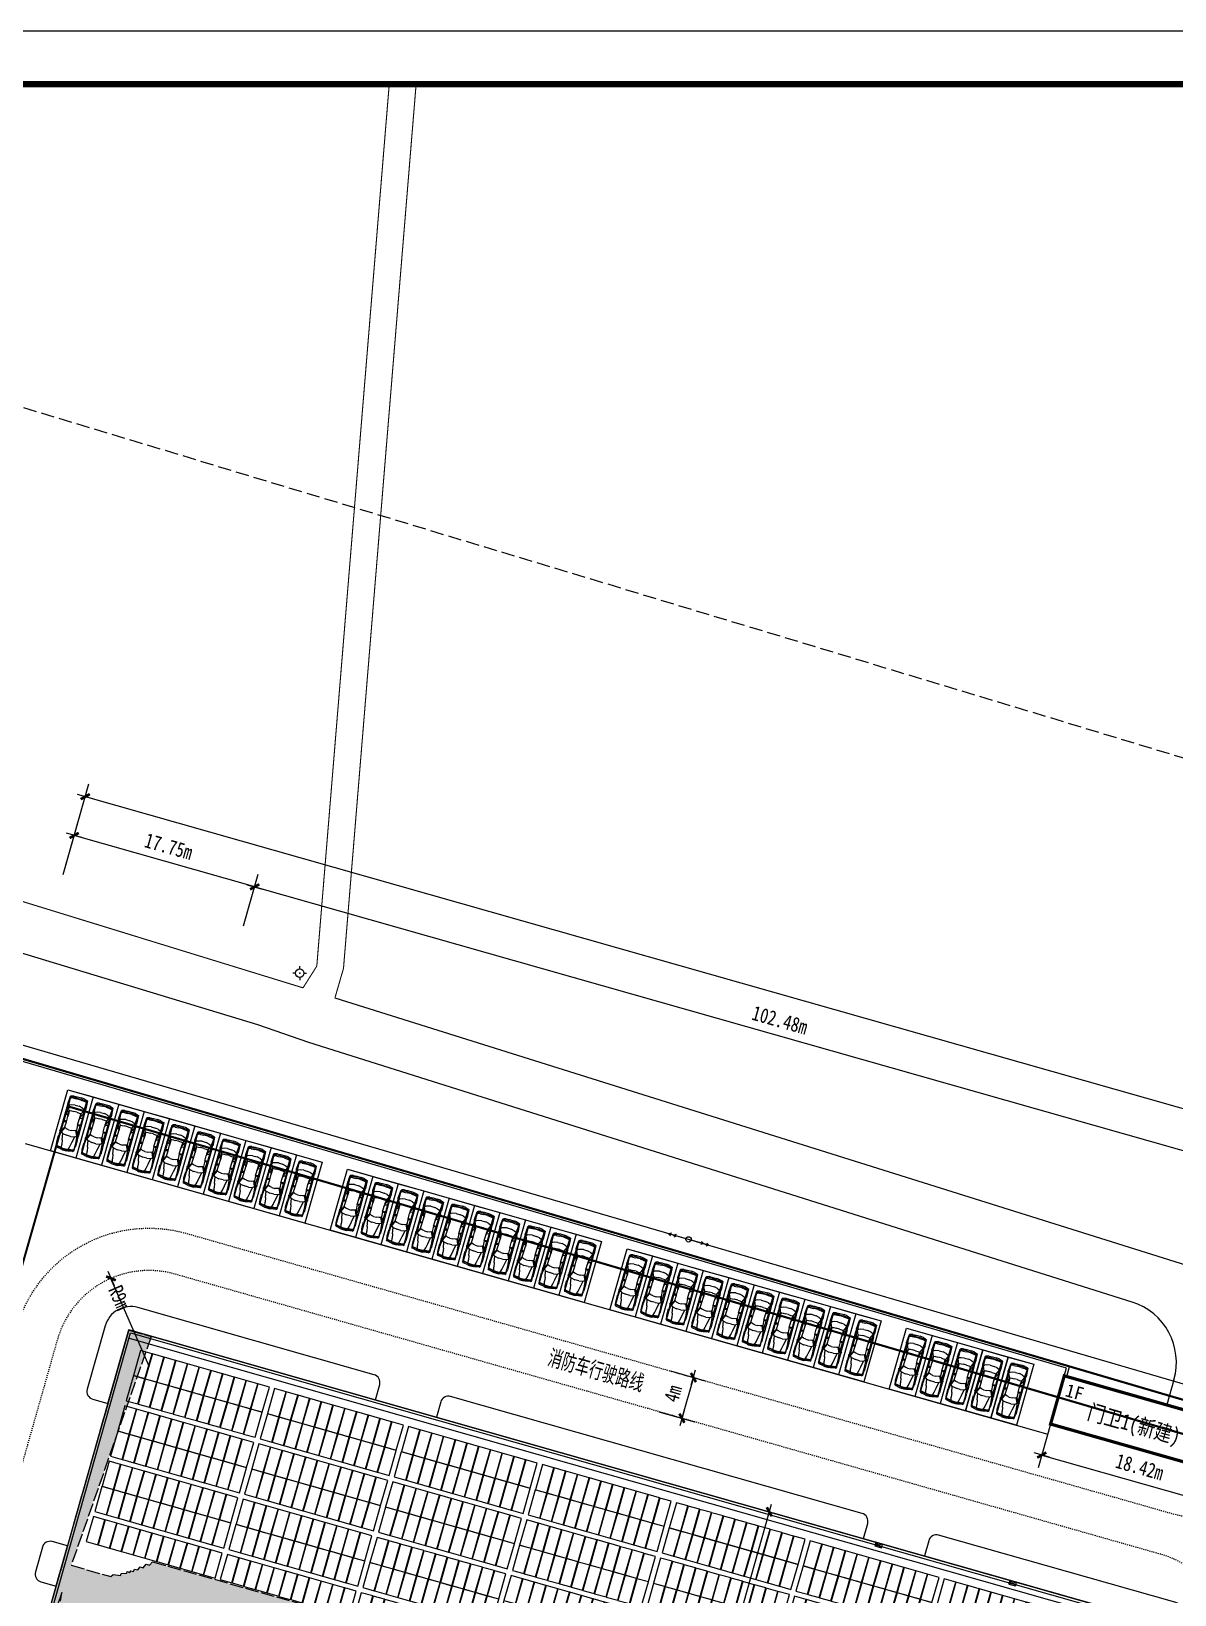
# Model space of a CAD drawing. Header units: millimetres. Extents: x 221342 to 221936, y -165780 to -165359.
# Drawn here: x 221498.3 to 221606.5, y -165507.1 to -165359.3 of the extents above; entities that cross this region are included whole.
import ezdxf
from ezdxf.enums import TextEntityAlignment as Align

# ---------------------------------------------------------------- set-up
doc = ezdxf.new("R2010")
doc.units = ezdxf.units.MM
for name, pattern in [('CENTER', [5.08, 3.175, -0.635, 0.635, -0.635]), ('DASH', [0.35, 0.25, -0.1]), ('DASHED', [1.524, 1.27, -0.254])]:
    doc.linetypes.add(name, pattern=pattern)
doc.layers.add('0-道路', color=22, linetype='Continuous', lineweight=0)
doc.layers.add('地形图', color=250, linetype='Continuous', lineweight=13)
for name, color, linetype in [('biao1', 5, 'Continuous'), ('COLUMN', 220, 'Continuous'), ('PUB_DIM', 3, 'Continuous'), ('SOLID_HATCH', 251, 'Continuous'), ('TK', 3, 'Continuous'), ('WALL', 51, 'Continuous'), ('zt-道路', 240, 'Continuous'), ('单元区域外轮廓', 7, 'ByLayer'), ('屋脊线', 7, 'ByLayer'), ('测量控制点', 1, 'Continuous'), ('消防车道', 3, 'Continuous'), ('管线及附属设施', 4, 'Continuous'), ('组件', 7, 'ByLayer'), ('轴网标注', 240, 'Continuous'), ('逆变器', 7, 'ByLayer'), ('阴影', 8, 'DASHED')]:
    doc.layers.add(name, color=color, linetype=linetype)
doc.styles.add('-仿宋_GB2312', font='', dxfattribs={"width": 0.8})
doc.styles.add('-黑体', font='', dxfattribs={"width": 0.7})
doc.styles.add('dim_font', font='SIMPLEX.shx', dxfattribs={"width": 0.8})
doc.styles.get('-仿宋_GB2312').set_extended_font_data('FangSong_GB2312')
doc.styles.get('-黑体').set_extended_font_data('SimHei')
doc.dimstyles.new('AXIS150', dxfattribs={"dimscale": 1.5, "dimtxt": 300, "dimasz": 1, "dimexe": 250, "dimexo": 300, "dimgap": 150, "dimtad": 1, "dimdec": 0, "dimtxsty": 'dim_font', "dimblk": '_DIMX', "dimblk1": '_DIMX', "dimblk2": '_DIMX', "dimcen": 2.5, "dimse1": 1, "dimse2": 1, "dimclrt": 9, "dimazin": 3, "dimtfac": 1, "dimtdec": 0, "dimtix": 1, "dimtmove": 2, "dimatfit": 3, "dimldrblk": '_DIMX'})

# ---------------------------------------------------------------- blocks, each defined once
blk = doc.blocks.new('117001')
at = {"layer": '测量控制点', "color": 1, "linetype": 'Continuous', "flags": 128}
for points in [[(-0.4, 0), (-0.65, 0)], [(0, 0.4), (0, 0.65)], [(0.4, 0), (0.65, 0)], [(0, -0.4), (0, -0.65)]]:
    blk.add_lwpolyline(points, dxfattribs=at)
at = {"layer": '测量控制点', "color": 1, "linetype": 'Continuous'}
blk.add_circle((0, 0), 0.4, dxfattribs=at)
at = {"layer": '测量控制点', "color": 1}
blk.add_point((0, 0), dxfattribs=at)
blk = doc.blocks.new('511301')
at = {"layer": '管线及附属设施', "color": 4, "linetype": 'Continuous', "flags": 128}
for points in [[(2, 0), (0.25, 0)], [(1.24, 0.15), (1.5, 0), (1.24, -0.15)], [(1.74, 0.15), (2, 0), (1.74, -0.15)]]:
    blk.add_lwpolyline(points, dxfattribs=at)
blk = doc.blocks.new('604')
at = {"layer": '管线及附属设施', "color": 4, "linetype": 'Continuous'}
blk.add_circle((0, 0), 0.25, dxfattribs=at)
blk = doc.blocks.new('_DIMX')
blk.add_line((-150, 0), (150, 0))
at = {"const_width": 50}
blk.add_lwpolyline([(-70, -70), (70, 70)], dxfattribs=at)
blk = doc.blocks.new('*D134')
at = {"layer": 'Defpoints', "color": 0, "linetype": 'Continuous', "transparency": 16777216}
for p in [(221518.44, -165443.84), (221618.07, -165468.16), (221617.02, -165471.84)]:
    blk.add_point(p, dxfattribs=at)
at = {"layer": '轴网标注', "color": 0, "linetype": 'Continuous', "lineweight": -2, "transparency": 16777216}
for p, q in [((221518.44, -165443.84), (221519.83, -165438.95)), ((221519.49, -165440.16), (221618.07, -165468.16)), ((221617.02, -165471.84), (221618.41, -165466.96))]:
    blk.add_line(p, q, dxfattribs=at)
at = {"layer": '轴网标注', "color": 0, "linetype": 'Continuous', "lineweight": -2, "transparency": 16777216, "xscale": 0.005, "yscale": 0.005, "zscale": 0.005}
for p, rotation in [((221519.49, -165440.16), 164.1427629060019), ((221618.07, -165468.16), 344.142762906002)]:
    blk.add_blockref('_DIMX', p, dxfattribs=dict(at, rotation=rotation))
at = {"layer": '轴网标注', "color": 9, "linetype": 'Continuous', "transparency": 16777216, "insert": (221569.18, -165452.76), "char_height": 1.4, "attachment_point": 5, "rotation": 344.1428, "style": '-仿宋_GB2312'}
blk.add_mtext('\\A1;102.48m', dxfattribs=at)
blk = doc.blocks.new('*D135')
at = {"layer": 'Defpoints', "color": 0, "linetype": 'Continuous', "transparency": 16777216}
for p in [(221502.41, -165435.3), (221501.36, -165438.99), (221518.44, -165443.84)]:
    blk.add_point(p, dxfattribs=at)
at = {"layer": '轴网标注', "color": 0, "linetype": 'Continuous', "lineweight": -2, "transparency": 16777216}
for p, q in [((221501.36, -165438.99), (221502.75, -165434.1)), ((221519.49, -165440.15), (221502.42, -165435.31)), ((221518.44, -165443.84), (221519.83, -165438.95))]:
    blk.add_line(p, q, dxfattribs=at)
at = {"layer": '轴网标注', "color": 0, "linetype": 'Continuous', "lineweight": -2, "transparency": 16777216, "xscale": 0.005, "yscale": 0.005, "zscale": 0.005}
for p, rotation in [((221502.41, -165435.3), 164.1427629060019), ((221519.49, -165440.16), 344.142762906002)]:
    blk.add_blockref('_DIMX', p, dxfattribs=dict(at, rotation=rotation))
at = {"layer": '轴网标注', "color": 9, "linetype": 'Continuous', "transparency": 16777216, "insert": (221511.35, -165436.34), "char_height": 1.4, "attachment_point": 5, "rotation": 344.1428, "style": '-仿宋_GB2312'}
blk.add_mtext('\\A1;17.75m', dxfattribs=at)
blk = doc.blocks.new('*D137')
at = {"layer": 'Defpoints', "color": 0, "linetype": 'Continuous', "transparency": 16777216}
for p in [(221501.36, -165438.99), (221787.01, -165512.17), (221784.92, -165519.54)]:
    blk.add_point(p, dxfattribs=at)
at = {"layer": '轴网标注', "color": 0, "linetype": 'Continuous', "lineweight": -2, "transparency": 16777216}
for p, q in [((221501.36, -165438.99), (221503.8, -165430.43)), ((221503.46, -165431.63), (221787, -165512.17)), ((221784.92, -165519.54), (221787.35, -165510.97))]:
    blk.add_line(p, q, dxfattribs=at)
at = {"layer": '轴网标注', "color": 0, "linetype": 'Continuous', "lineweight": -2, "transparency": 16777216, "xscale": 0.005, "yscale": 0.005, "zscale": 0.005}
for p, rotation in [((221503.46, -165431.63), 164.1427629060019), ((221787.01, -165512.17), 344.142762906002)]:
    blk.add_blockref('_DIMX', p, dxfattribs=dict(at, rotation=rotation))
at = {"layer": '轴网标注', "color": 9, "linetype": 'Continuous', "transparency": 16777216, "insert": (221645.63, -165470.51), "char_height": 1.4, "attachment_point": 5, "rotation": 344.1428, "style": '-仿宋_GB2312'}
blk.add_mtext('\\A1;294.77m', dxfattribs=at)
blk = doc.blocks.new('*D179')
at = {"layer": 'Defpoints', "color": 0, "linetype": 'Continuous', "transparency": 16777216}
for p in [(221566.78, -165498.86), (221551.34, -165553.19), (221552.75, -165553.59)]:
    blk.add_point(p, dxfattribs=at)
at = {"layer": '轴网标注', "color": 0, "linetype": 'Continuous', "lineweight": -2, "transparency": 16777216}
for p, q in [((221566.78, -165498.86), (221569.38, -165499.6)), ((221568.18, -165499.27), (221552.75, -165553.59)), ((221551.34, -165553.19), (221553.95, -165553.93))]:
    blk.add_line(p, q, dxfattribs=at)
at = {"layer": '轴网标注', "color": 0, "linetype": 'Continuous', "lineweight": -2, "transparency": 16777216, "xscale": 0.005, "yscale": 0.005, "zscale": 0.005}
for p, rotation in [((221568.18, -165499.26), 74.14276208731073), ((221552.75, -165553.59), 254.1427620873107)]:
    blk.add_blockref('_DIMX', p, dxfattribs=dict(at, rotation=rotation))
at = {"layer": '轴网标注', "color": 9, "linetype": 'Continuous', "transparency": 16777216, "insert": (221559.07, -165526.03), "char_height": 1.4, "attachment_point": 5, "rotation": 74.1428, "style": '-仿宋_GB2312'}
blk.add_mtext('\\A1;56.48m', dxfattribs=at)
blk = doc.blocks.new('*D172')
at = {"layer": 'Defpoints', "color": 0, "linetype": 'Continuous', "transparency": 16777216}
for p in [(221594.79, -165490.96), (221612.51, -165495.99), (221611.68, -165498.93)]:
    blk.add_point(p, dxfattribs=at)
at = {"layer": '轴网标注', "color": 0, "linetype": 'Continuous', "lineweight": -2, "transparency": 16777216}
for p, q in [((221594.79, -165490.96), (221593.62, -165495.1)), ((221593.97, -165493.9), (221611.67, -165498.93)), ((221612.51, -165495.99), (221611.34, -165500.13))]:
    blk.add_line(p, q, dxfattribs=at)
at = {"layer": '轴网标注', "color": 0, "linetype": 'Continuous', "lineweight": -2, "transparency": 16777216, "xscale": 0.005, "yscale": 0.005, "zscale": 0.005}
for p, rotation in [((221593.96, -165493.89), 164.1427629060019), ((221611.68, -165498.93), 344.142762906002)]:
    blk.add_blockref('_DIMX', p, dxfattribs=dict(at, rotation=rotation))
at = {"layer": '轴网标注', "color": 9, "linetype": 'Continuous', "transparency": 16777216, "insert": (221603.22, -165495.02), "char_height": 1.4, "attachment_point": 5, "rotation": 344.1428, "style": '-仿宋_GB2312'}
blk.add_mtext('\\A1;18.42m', dxfattribs=at)
blk = doc.blocks.new('_F27')
for p, q in [((-2489, 522), (-2514, 196)), ((-2514, -206), (-2514, 196)), ((-2489, 522), (-2426, 736)), ((-2426, 736), (-2389, 824)), ((-2389, 824), (-1610, 874)), ((-2389, 824), (-1560, 874)), ((-2264, 812), (-2389, 824)), ((-2364, 522), (-2389, 196)), ((-2389, -206), (-2389, 196)), ((-2326, 736), (-2364, 522)), ((-2326, 736), (-2351, 596)), ((-2351, 594), (-2351, 596)), ((-2326, 736), (-2288, 811)), ((-2301, 196), (-2276, 522)), ((-2301, 196), (-2301, -206)), ((-2200, 786), (-2288, 811)), ((-2276, 522), (-2238, 736)), ((-2200, 786), (-2238, 736)), ((-1560, 874), (-2212, 815)), ((-2208, 815), (-2211, 814)), ((-1660, 862), (-2208, 815)), ((-1446, 761), (-2200, 786)), ((-1622, 510), (-1685, 196)), ((-1685, -206), (-1685, 196)), ((-1560, 874), (-1660, 862)), ((-1622, 510), (-1547, 698)), ((-1617, 869), (-1620, 866)), ((-1208, 874), (-1610, 874)), ((-1547, 698), (-1446, 761)), ((-1145, 799), (-1446, 761)), ((-1019, 572), (-1446, 761)), ((-1208, 874), (980, 889)), ((-1145, 799), (-682, 557)), ((-1145, 799), (124, 799)), ((-1082, 145), (-1070, 371)), ((-1082, 145), (-1082, -156)), ((-1070, 371), (-1057, 510)), ((-1019, 572), (-1057, 510)), ((-680, 556), (-1019, 572)), ((-1019, 572), (-479, 547)), ((-743, 849), (-793, 874)), ((-730, 799), (-743, 849)), ((-630, 555), (-730, 799)), ((-680, 556), (-630, 555)), ((-642, 799), (-605, 554)), ((-605, 554), (-630, 555)), ((-479, 547), (-605, 554)), ((61, 547), (-479, 547)), ((-2, 547), (-27, 877)), ((124, 799), (61, 547)), ((61, 547), (564, 572)), ((941, 773), (124, 799)), ((564, 572), (941, 773)), ((564, 572), (614, 522)), ((1079, 748), (614, 522)), ((614, 522), (677, 371)), ((677, 371), (714, 145)), ((714, -156), (714, 145)), ((941, 773), (941, 874)), ((983, 777), (941, 773)), ((941, 773), (987, 765)), ((980, 902), (995, 790)), ((980, 790), (980, 898)), ((995, 790), (980, 790)), ((980, 790), (992, 746)), ((984, 905), (1020, 939)), ((992, 746), (1021, 747)), ((995, 790), (1022, 746)), ((1022, 748), (995, 790)), ((1021, 747), (1022, 748)), ((1053, 768), (1022, 746)), ((1036, 935), (1062, 857)), ((1036, 756), (1079, 748)), ((1051, 889), (1497, 893)), ((1057, 776), (1062, 857)), ((1770, 849), (1058, 784)), ((1204, 585), (1079, 748)), ((1795, 472), (1204, 585)), ((1280, 196), (1204, 585)), ((1280, 196), (1280, -206)), ((1506, 899), (2121, 899)), ((2461, 849), (1770, 849)), ((2222, 397), (1795, 472)), ((2272, 876), (2121, 899)), ((2523, 321), (2222, 397)), ((2272, 876), (2272, 874)), ((2437, 851), (2272, 876)), ((2511, 874), (2287, 874)), ((2398, 849), (2461, 773)), ((2437, 850), (2433, 851)), ((2498, 773), (2436, 849)), ((2511, 874), (2450, 850)), ((2461, 773), (2523, 321)), ((2561, 321), (2498, 773)), ((2599, 773), (2511, 874)), ((2523, 321), (2586, 321)), ((2523, 321), (2561, 196)), ((2580, 196), (2542, 321)), ((2561, 196), (2561, -206)), ((2611, 196), (2574, 321)), ((2580, 321), (2618, 196)), ((2580, 196), (2580, -206)), ((2599, 773), (2687, 321)), ((2611, 196), (2611, -206)), ((2618, -206), (2618, 196)), ((2687, 321), (2699, 196)), ((2699, -206), (2699, 196)), ((-2489, -533), (-2514, -206)), ((-2489, -533), (-2426, -747)), ((-2426, -747), (-2389, -835)), ((-2389, -206), (-2364, -533)), ((-2389, -835), (-2264, -823)), ((-1560, -885), (-2389, -835)), ((-1610, -885), (-2389, -835)), ((-2326, -747), (-2364, -533)), ((-2351, -607), (-2351, -605)), ((-2351, -607), (-2326, -747)), ((-2326, -747), (-2288, -822)), ((-2276, -533), (-2301, -206)), ((-2288, -822), (-2200, -797)), ((-2276, -533), (-2238, -747)), ((-2200, -797), (-2238, -747)), ((-2212, -826), (-1560, -885)), ((-2208, -826), (-2211, -825)), ((-1660, -872), (-2208, -826)), ((-1446, -772), (-2200, -797)), ((-1685, -206), (-1622, -520)), ((-1560, -885), (-1660, -872)), ((-1622, -520), (-1547, -709)), ((-1621, -877), (-1617, -880)), ((-1610, -885), (-1208, -885)), ((-1547, -709), (-1446, -772)), ((-1019, -583), (-1446, -772)), ((-1145, -809), (-1446, -772)), ((-1208, -885), (980, -900)), ((-682, -568), (-1145, -809)), ((-1145, -809), (124, -809)), ((-1070, -382), (-1082, -156)), ((-1057, -520), (-1070, -382)), ((-1019, -583), (-1057, -520)), ((-479, -558), (-1019, -583)), ((-1019, -583), (-680, -567)), ((-743, -860), (-793, -885)), ((-743, -860), (-730, -809)), ((-730, -809), (-630, -566)), ((-680, -567), (-682, -568)), ((-680, -567), (-630, -566)), ((-605, -565), (-642, -809)), ((-630, -566), (-605, -565)), ((-605, -565), (-479, -558)), ((61, -558), (-479, -558)), ((-2, -558), (-27, -884)), ((61, -558), (124, -809)), ((564, -583), (61, -558)), ((941, -784), (124, -809)), ((614, -533), (564, -583)), ((564, -583), (941, -784)), ((677, -382), (614, -533)), ((1079, -759), (614, -533)), ((714, -156), (677, -382)), ((987, -776), (941, -784)), ((983, -788), (941, -784)), ((941, -885), (941, -784)), ((992, -757), (980, -800)), ((995, -800), (980, -800)), ((995, -800), (980, -913)), ((980, -909), (980, -800)), ((984, -916), (1020, -950)), ((992, -757), (1021, -758)), ((995, -800), (1022, -757)), ((1022, -758), (995, -800)), ((1021, -758), (1022, -758)), ((1022, -757), (1053, -779)), ((1036, -767), (1079, -759)), ((1036, -946), (1062, -867)), ((1051, -901), (1497, -904)), ((1057, -787), (1062, -867)), ((1770, -860), (1058, -795)), ((1204, -596), (1079, -759)), ((1204, -596), (1280, -206)), ((1795, -483), (1204, -596)), ((2121, -910), (1506, -910)), ((1770, -860), (2461, -860)), ((1795, -483), (2222, -407)), ((2121, -910), (2272, -887)), ((2270, -887), (2121, -910)), ((2523, -332), (2222, -407)), ((2437, -861), (2272, -887)), ((2272, -885), (2272, -887)), ((2285, -885), (2511, -885)), ((2398, -860), (2461, -784)), ((2436, -860), (2498, -784)), ((2437, -861), (2436, -860)), ((2450, -861), (2511, -885)), ((2523, -332), (2461, -784)), ((2561, -332), (2498, -784)), ((2599, -784), (2511, -885)), ((2523, -332), (2561, -206)), ((2586, -332), (2523, -332)), ((2580, -206), (2542, -332)), ((2618, -6), (2561, -6)), ((2574, -332), (2611, -206)), ((2618, -206), (2580, -332)), ((2687, -332), (2599, -784)), ((2687, -332), (2699, -206))]:
    blk.add_line(p, q)
for centre, start, end in [((990, 898), 132.96497, 179.74535), ((1027, 932), 18.15727, 132.96497), ((1047, 776), 305.15418, 356.86364), ((990, -909), 180.25465, 227.03503), ((1027, -942), 227.03503, 341.84273), ((1047, -787), 3.17983, 54.84582)]:
    blk.add_arc(centre, 10, start, end)
at = {"width": 0.8, "flags": 9}
for tag in ['XSIZE', 'YSIZE']:
    blk.add_attdef(tag, (0, 0), '', height=0.5, dxfattribs=at)
blk = doc.blocks.new('*D95')
at = {"layer": 'Defpoints', "color": 0, "linetype": 'Continuous', "transparency": 16777216}
for p in [(221505.89, -165477.18), (221509.48, -165485.43)]:
    blk.add_point(p, dxfattribs=at)
at = {"layer": '轴网标注', "color": 0, "linetype": 'Continuous', "lineweight": -2, "transparency": 16777216}
for p, q in [((221505.89, -165477.17), (221505.89, -165477.17)), ((221509.48, -165485.43), (221505.89, -165477.18))]:
    blk.add_line(p, q, dxfattribs=at)
at = {"layer": '轴网标注', "color": 0, "linetype": 'Continuous', "lineweight": -2, "transparency": 16777216, "xscale": 0.005, "yscale": 0.005, "zscale": 0.005, "rotation": 293.4523652655719}
blk.add_blockref('_DIMX', (221505.89, -165477.18), dxfattribs=at)
at = {"layer": '轴网标注', "color": 9, "linetype": 'Continuous', "transparency": 16777216, "insert": (221506.69, -165479.01), "char_height": 1.4, "attachment_point": 5, "rotation": 293.4524, "style": '-仿宋_GB2312'}
blk.add_mtext('\\A1;R9m', dxfattribs=at)
blk = doc.blocks.new('*D113')
at = {"layer": 'Defpoints', "color": 0, "linetype": 'Continuous', "transparency": 16777216}
for p in [(221558.83, -165485.94), (221557.73, -165489.79), (221559.91, -165490.4)]:
    blk.add_point(p, dxfattribs=at)
at = {"layer": '轴网标注', "color": 0, "linetype": 'Continuous', "lineweight": -2, "transparency": 16777216}
for p, q in [((221558.83, -165485.94), (221562.2, -165486.9)), ((221561, -165486.56), (221559.91, -165490.4)), ((221557.73, -165489.79), (221561.11, -165490.75))]:
    blk.add_line(p, q, dxfattribs=at)
at = {"layer": '轴网标注', "color": 0, "linetype": 'Continuous', "lineweight": -2, "transparency": 16777216, "xscale": 0.005, "yscale": 0.005, "zscale": 0.005}
for p, rotation in [((221561, -165486.56), 74.14276257518871), ((221559.91, -165490.4), 254.1427625751887)]:
    blk.add_blockref('_DIMX', p, dxfattribs=dict(at, rotation=rotation))
at = {"layer": '轴网标注', "color": 9, "linetype": 'Continuous', "transparency": 16777216, "insert": (221559.06, -165488.08), "char_height": 1.4, "attachment_point": 5, "rotation": 74.1428, "style": '-仿宋_GB2312'}
blk.add_mtext('\\A1;4m', dxfattribs=at)
blk = doc.blocks.new('*U18')
at = {"layer": '单元区域外轮廓', "color": 2}
for points in [[(-116980, 88240, 16249), (-14500, 88240, 16249), (-14499, 31760, 16249), (-116979, 31760, 16249), (-116980, 88240, 16249)], [(-116980, 88240, 18019), (-14500, 88240, 18019), (-14499, 31760, 18019), (-116979, 31760, 18019), (-116980, 88240, 18019)]]:
    blk.add_polyline3d(points, close=True, dxfattribs=at)
at = {"flags": 1}
for tag in ['unit_id', 'unit_name', 'parapet_height', 'ground_elevation', 'is_enable_parapet']:
    blk.add_attdef(tag, (0, 0), '', height=2.5, dxfattribs=at)
blk = doc.blocks.new('*U19')
at = {"layer": '屋脊线', "color": 30}
for p, q in [((-14500, 88240, 16249), (-116980, 88240, 16249)), ((-116980, 88240, 16249), (-116979, 59999, 17630)), ((-14499, 59999, 17630), (-14500, 88240, 16249)), ((-116979, 59999, 17630), (-14499, 59999, 17630)), ((-116979, 59999, 17630), (-116979, 31760, 16249)), ((-14499, 31760, 16249), (-14499, 59999, 17630)), ((-116979, 31760, 16249), (-14499, 31760, 16249))]:
    blk.add_line(p, q, dxfattribs=at)
at = {"flags": 1}
for tag in ['unit_id', 'unit_name']:
    blk.add_attdef(tag, (0, 0), '', height=2.5, dxfattribs=at)
blk = doc.blocks.new('*U20')
at = {"layer": '组件', "color": 0}
blk.add_polyline3d([(0, 0, 0), (-113, 0, 0), (-113, -246, 12), (0, -246, 12)], close=True, dxfattribs=at)
at = {"flags": 1}
for tag in ['silicon-material', 'panel-length', 'panel-width', 'panel-height', 'mounting-hole-spacing1', 'mounting-hole-spacing2', 'userid', 'module-material', 'theme', 'name', 'vmpo', 'voco', 'pmax', 'company-name', 'note', 'id', 'impo', 'isco']:
    blk.add_attdef(tag, (0, 0), '', height=2.5, dxfattribs=at)
blk = doc.blocks.new('*U21')
at = {"layer": '组件', "color": 1}
for p in [(-11425, 8668, 1643), (-11309, 8668, 1643), (-11194, 8668, 1643), (-11078, 8668, 1643), (-10963, 8668, 1643), (-10848, 8668, 1643), (-10732, 8668, 1643), (-10617, 8668, 1643), (-10501, 8668, 1643), (-10386, 8668, 1643), (-10271, 8668, 1643), (-10107, 8668, 1643), (-9992, 8668, 1643), (-9876, 8668, 1643), (-9761, 8668, 1643), (-9646, 8668, 1643), (-9530, 8668, 1643), (-9415, 8668, 1643), (-9299, 8668, 1643), (-9184, 8668, 1643), (-9069, 8668, 1643), (-8953, 8668, 1643), (-8790, 8668, 1643), (-8674, 8668, 1643), (-8559, 8668, 1643), (-8444, 8668, 1643), (-8328, 8668, 1643), (-8213, 8668, 1643), (-8097, 8668, 1643), (-7982, 8668, 1643), (-7867, 8668, 1643), (-7751, 8668, 1643), (-7636, 8668, 1643), (-7472, 8668, 1643), (-7357, 8668, 1643), (-7242, 8668, 1643), (-7126, 8668, 1643), (-7011, 8668, 1643), (-6895, 8668, 1643), (-6780, 8668, 1643), (-6665, 8668, 1643), (-6549, 8668, 1643), (-6434, 8668, 1643), (-6318, 8668, 1643), (-6155, 8668, 1643), (-6040, 8668, 1643), (-5924, 8668, 1643), (-5809, 8668, 1643), (-5693, 8668, 1643), (-5578, 8668, 1643), (-5463, 8668, 1643), (-5347, 8668, 1643), (-5232, 8668, 1643), (-5116, 8668, 1643), (-5001, 8668, 1643), (-4838, 8668, 1643), (-4722, 8668, 1643), (-4607, 8668, 1643), (-4491, 8668, 1643), (-4376, 8668, 1643), (-4261, 8668, 1643), (-4145, 8668, 1643), (-4030, 8668, 1643), (-3914, 8668, 1643), (-3799, 8668, 1643), (-3684, 8668, 1643), (-11425, 8420, 1655), (-11309, 8420, 1655), (-11194, 8420, 1655), (-11078, 8420, 1655), (-10963, 8420, 1655), (-10848, 8420, 1655), (-10732, 8420, 1655), (-10617, 8420, 1655), (-10501, 8420, 1655), (-10386, 8420, 1655), (-10271, 8420, 1655), (-10107, 8420, 1655), (-9992, 8420, 1655), (-9876, 8420, 1655), (-9761, 8420, 1655), (-9646, 8420, 1655), (-9530, 8420, 1655), (-9415, 8420, 1655), (-9299, 8420, 1655), (-9184, 8420, 1655), (-9069, 8420, 1655), (-8953, 8420, 1655), (-8790, 8420, 1655), (-8674, 8420, 1655), (-8559, 8420, 1655), (-8444, 8420, 1655), (-8328, 8420, 1655), (-8213, 8420, 1655), (-8097, 8420, 1655), (-7982, 8420, 1655), (-7867, 8420, 1655), (-7751, 8420, 1655), (-7636, 8420, 1655), (-7472, 8420, 1655), (-7357, 8420, 1655), (-7242, 8420, 1655), (-7126, 8420, 1655), (-7011, 8420, 1655), (-6895, 8420, 1655), (-6780, 8420, 1655), (-6665, 8420, 1655), (-6549, 8420, 1655), (-6434, 8420, 1655), (-6318, 8420, 1655), (-6155, 8420, 1655), (-6040, 8420, 1655), (-5924, 8420, 1655), (-5809, 8420, 1655), (-5693, 8420, 1655), (-5578, 8420, 1655), (-5463, 8420, 1655), (-5347, 8420, 1655), (-5232, 8420, 1655), (-5116, 8420, 1655), (-5001, 8420, 1655), (-4838, 8420, 1655), (-4722, 8420, 1655), (-4607, 8420, 1655), (-4491, 8420, 1655), (-4376, 8420, 1655), (-4261, 8420, 1655), (-4145, 8420, 1655), (-4030, 8420, 1655), (-3914, 8420, 1655), (-3799, 8420, 1655), (-3684, 8420, 1655), (-11425, 8124, 1669), (-11309, 8124, 1669), (-11194, 8124, 1669), (-11078, 8124, 1669), (-10963, 8124, 1669), (-10848, 8124, 1669), (-10732, 8124, 1669), (-10617, 8124, 1669), (-10501, 8124, 1669), (-10386, 8124, 1669), (-10271, 8124, 1669), (-10107, 8124, 1669), (-9992, 8124, 1669), (-9876, 8124, 1669), (-9761, 8124, 1669), (-9646, 8124, 1669), (-9530, 8124, 1669), (-9415, 8124, 1669), (-9299, 8124, 1669), (-9184, 8124, 1669), (-9069, 8124, 1669), (-8953, 8124, 1669), (-8790, 8124, 1669), (-8674, 8124, 1669), (-8559, 8124, 1669), (-8444, 8124, 1669), (-8328, 8124, 1669), (-8213, 8124, 1669), (-8097, 8124, 1669), (-7982, 8124, 1669), (-7867, 8124, 1669), (-7751, 8124, 1669), (-7636, 8124, 1669), (-7472, 8124, 1669), (-7357, 8124, 1669), (-7242, 8124, 1669), (-7126, 8124, 1669), (-7011, 8124, 1669), (-6895, 8124, 1669), (-6780, 8124, 1669), (-6665, 8124, 1669), (-6549, 8124, 1669), (-6434, 8124, 1669), (-6318, 8124, 1669), (-6155, 8124, 1669), (-6040, 8124, 1669), (-5924, 8124, 1669), (-5809, 8124, 1669), (-5693, 8124, 1669), (-5578, 8124, 1669), (-5463, 8124, 1669), (-5347, 8124, 1669), (-5232, 8124, 1669), (-5116, 8124, 1669), (-5001, 8124, 1669), (-11425, 7875, 1681), (-11309, 7875, 1681), (-11194, 7875, 1681), (-11078, 7875, 1681), (-10963, 7875, 1681), (-10848, 7875, 1681), (-10732, 7875, 1681), (-10617, 7875, 1681), (-10501, 7875, 1681), (-10386, 7875, 1681), (-10271, 7875, 1681), (-10107, 7875, 1681), (-9992, 7875, 1681), (-9876, 7875, 1681), (-9761, 7875, 1681), (-9646, 7875, 1681), (-9530, 7875, 1681), (-9415, 7875, 1681), (-9299, 7875, 1681), (-9184, 7875, 1681), (-9069, 7875, 1681), (-8953, 7875, 1681), (-8790, 7875, 1681), (-8674, 7875, 1681), (-8559, 7875, 1681), (-8444, 7875, 1681), (-8328, 7875, 1681), (-8213, 7875, 1681), (-8097, 7875, 1681), (-7982, 7875, 1681), (-7867, 7875, 1681), (-7751, 7875, 1681), (-7636, 7875, 1681), (-7472, 7875, 1681), (-7357, 7875, 1681), (-7242, 7875, 1681), (-7126, 7875, 1681), (-7011, 7875, 1681), (-6895, 7875, 1681), (-6780, 7875, 1681), (-6665, 7875, 1681), (-6549, 7875, 1681), (-6434, 7875, 1681), (-6318, 7875, 1681), (-6155, 7875, 1681), (-6040, 7875, 1681), (-5924, 7875, 1681), (-5809, 7875, 1681), (-5693, 7875, 1681), (-5578, 7875, 1681), (-5463, 7875, 1681), (-5347, 7875, 1681), (-5232, 7875, 1681), (-5116, 7875, 1681), (-5001, 7875, 1681), (-11425, 7579, 1696), (-11309, 7579, 1696), (-11194, 7579, 1696), (-11078, 7579, 1696), (-10963, 7579, 1696), (-10848, 7579, 1696), (-10732, 7579, 1696), (-10617, 7579, 1696), (-10501, 7579, 1696), (-10386, 7579, 1696), (-10271, 7579, 1696), (-10107, 7579, 1696), (-9992, 7579, 1696), (-9876, 7579, 1696), (-9761, 7579, 1696), (-9646, 7579, 1696), (-9530, 7579, 1696), (-9415, 7579, 1696), (-9299, 7579, 1696), (-9184, 7579, 1696), (-9069, 7579, 1696), (-8953, 7579, 1696), (-8790, 7579, 1696), (-8674, 7579, 1696), (-8559, 7579, 1696), (-8444, 7579, 1696), (-8328, 7579, 1696), (-8213, 7579, 1696), (-8097, 7579, 1696), (-7982, 7579, 1696), (-7867, 7579, 1696), (-7751, 7579, 1696), (-7636, 7579, 1696), (-7472, 7579, 1696), (-7357, 7579, 1696), (-7242, 7579, 1696), (-7126, 7579, 1696), (-7011, 7579, 1696), (-6895, 7579, 1696), (-6780, 7579, 1696), (-6665, 7579, 1696), (-6549, 7579, 1696), (-6434, 7579, 1696), (-6318, 7579, 1696), (-6155, 7579, 1696), (-6040, 7579, 1696), (-5924, 7579, 1696), (-5809, 7579, 1696), (-5693, 7579, 1696), (-5578, 7579, 1696), (-5463, 7579, 1696), (-5347, 7579, 1696), (-5232, 7579, 1696), (-5116, 7579, 1696), (-5001, 7579, 1696), (-11425, 7331, 1708), (-11309, 7331, 1708), (-11194, 7331, 1708), (-11078, 7331, 1708), (-10963, 7331, 1708), (-10848, 7331, 1708), (-10732, 7331, 1708), (-10617, 7331, 1708), (-10501, 7331, 1708), (-10386, 7331, 1708), (-10271, 7331, 1708), (-10107, 7331, 1708), (-9992, 7331, 1708), (-9876, 7331, 1708), (-9761, 7331, 1708), (-9646, 7331, 1708), (-9530, 7331, 1708), (-9415, 7331, 1708), (-9299, 7331, 1708), (-9184, 7331, 1708), (-9069, 7331, 1708), (-8953, 7331, 1708), (-8790, 7331, 1708), (-8674, 7331, 1708), (-8559, 7331, 1708), (-8444, 7331, 1708), (-8328, 7331, 1708), (-8213, 7331, 1708), (-8097, 7331, 1708), (-7982, 7331, 1708), (-7867, 7331, 1708), (-7751, 7331, 1708), (-7636, 7331, 1708), (-7472, 7331, 1708), (-7357, 7331, 1708), (-7242, 7331, 1708), (-7126, 7331, 1708), (-7011, 7331, 1708), (-6895, 7331, 1708), (-6780, 7331, 1708), (-6665, 7331, 1708), (-6549, 7331, 1708), (-6434, 7331, 1708), (-6318, 7331, 1708), (-6155, 7331, 1708), (-6040, 7331, 1708), (-5924, 7331, 1708), (-5809, 7331, 1708), (-5693, 7331, 1708), (-5578, 7331, 1708), (-5463, 7331, 1708), (-5347, 7331, 1708), (-5232, 7331, 1708), (-5116, 7331, 1708), (-5001, 7331, 1708), (-11425, 7035, 1722), (-11309, 7035, 1722), (-11194, 7035, 1722), (-11078, 7035, 1722), (-10963, 7035, 1722), (-10848, 7035, 1722), (-10732, 7035, 1722), (-10617, 7035, 1722), (-10501, 7035, 1722), (-10386, 7035, 1722), (-10271, 7035, 1722), (-10107, 7035, 1722), (-9992, 7035, 1722), (-9876, 7035, 1722), (-9761, 7035, 1722), (-9646, 7035, 1722), (-9530, 7035, 1722), (-9415, 7035, 1722), (-9299, 7035, 1722), (-9184, 7035, 1722), (-9069, 7035, 1722), (-8953, 7035, 1722), (-8790, 7035, 1722), (-8674, 7035, 1722), (-8559, 7035, 1722), (-8444, 7035, 1722), (-8328, 7035, 1722), (-8213, 7035, 1722), (-8097, 7035, 1722), (-7982, 7035, 1722), (-7867, 7035, 1722), (-7751, 7035, 1722), (-7636, 7035, 1722), (-7472, 7035, 1722), (-7357, 7035, 1722), (-7242, 7035, 1722), (-7126, 7035, 1722), (-7011, 7035, 1722), (-6895, 7035, 1722), (-6780, 7035, 1722), (-6665, 7035, 1722), (-6549, 7035, 1722), (-6434, 7035, 1722), (-6318, 7035, 1722), (-6155, 7035, 1722), (-6040, 7035, 1722), (-5924, 7035, 1722), (-5809, 7035, 1722), (-5693, 7035, 1722), (-5578, 7035, 1722), (-5463, 7035, 1722), (-5347, 7035, 1722), (-5232, 7035, 1722), (-5116, 7035, 1722), (-5001, 7035, 1722), (-4838, 7035, 1722), (-4722, 7035, 1722), (-4607, 7035, 1722), (-4491, 7035, 1722), (-4376, 7035, 1722), (-4261, 7035, 1722), (-4145, 7035, 1722), (-4030, 7035, 1722), (-3914, 7035, 1722), (-3799, 7035, 1722), (-3684, 7035, 1722)]:
    blk.add_blockref('*U20', p, dxfattribs=at)
at = {"layer": '组件', "color": 225}
for p in [(-3520, 8668, 1643), (-3405, 8668, 1643), (-3289, 8668, 1643), (-3174, 8668, 1643), (-3059, 8668, 1643), (-2943, 8668, 1643), (-2828, 8668, 1643), (-2712, 8668, 1643), (-2597, 8668, 1643), (-2482, 8668, 1643), (-2366, 8668, 1643), (-2203, 8668, 1643), (-2087, 8668, 1643), (-1972, 8668, 1643), (-1857, 8668, 1643), (-1741, 8668, 1643), (-1626, 8668, 1643), (-3520, 8420, 1655), (-3405, 8420, 1655), (-3289, 8420, 1655), (-3174, 8420, 1655), (-3059, 8420, 1655), (-2943, 8420, 1655), (-2828, 8420, 1655), (-2712, 8420, 1655), (-2597, 8420, 1655), (-2482, 8420, 1655), (-2366, 8420, 1655), (-2203, 8420, 1655), (-2087, 8420, 1655), (-1972, 8420, 1655), (-1857, 8420, 1655), (-1741, 8420, 1655), (-1626, 8420, 1655), (-4838, 8124, 1669), (-4722, 8124, 1669), (-4607, 8124, 1669), (-4491, 8124, 1669), (-4376, 8124, 1669), (-4261, 8124, 1669), (-4145, 8124, 1669), (-4030, 8124, 1669), (-3914, 8124, 1669), (-3799, 8124, 1669), (-3684, 8124, 1669), (-3520, 8124, 1669), (-3405, 8124, 1669), (-3289, 8124, 1669), (-3174, 8124, 1669), (-3059, 8124, 1669), (-2943, 8124, 1669), (-2828, 8124, 1669), (-2712, 8124, 1669), (-2597, 8124, 1669), (-2482, 8124, 1669), (-2366, 8124, 1669), (-2203, 8124, 1669), (-2087, 8124, 1669), (-1972, 8124, 1669), (-1857, 8124, 1669), (-1741, 8124, 1669), (-1626, 8124, 1669), (-4838, 7875, 1681), (-4722, 7875, 1681), (-4607, 7875, 1681), (-4491, 7875, 1681), (-4376, 7875, 1681), (-4261, 7875, 1681), (-4145, 7875, 1681), (-4030, 7875, 1681), (-3914, 7875, 1681), (-3799, 7875, 1681), (-3684, 7875, 1681), (-3520, 7875, 1681), (-3405, 7875, 1681), (-3289, 7875, 1681), (-3174, 7875, 1681), (-3059, 7875, 1681), (-2943, 7875, 1681), (-2828, 7875, 1681), (-2712, 7875, 1681), (-2597, 7875, 1681), (-2482, 7875, 1681), (-2366, 7875, 1681), (-2203, 7875, 1681), (-2087, 7875, 1681), (-1972, 7875, 1681), (-1857, 7875, 1681), (-1741, 7875, 1681), (-1626, 7875, 1681), (-4838, 7579, 1696), (-4722, 7579, 1696), (-4607, 7579, 1696), (-4491, 7579, 1696), (-4376, 7579, 1696), (-4261, 7579, 1696), (-4145, 7579, 1696), (-4030, 7579, 1696), (-3914, 7579, 1696), (-3799, 7579, 1696), (-3684, 7579, 1696), (-3520, 7579, 1696), (-3405, 7579, 1696), (-3289, 7579, 1696), (-3174, 7579, 1696), (-3059, 7579, 1696), (-2943, 7579, 1696), (-2828, 7579, 1696), (-2712, 7579, 1696), (-2597, 7579, 1696), (-2482, 7579, 1696), (-2366, 7579, 1696), (-2203, 7579, 1696), (-2087, 7579, 1696), (-1972, 7579, 1696), (-1857, 7579, 1696), (-1741, 7579, 1696), (-1626, 7579, 1696), (-4838, 7331, 1708), (-4722, 7331, 1708), (-4607, 7331, 1708), (-4491, 7331, 1708), (-4376, 7331, 1708), (-4261, 7331, 1708), (-4145, 7331, 1708), (-4030, 7331, 1708), (-3914, 7331, 1708), (-3799, 7331, 1708), (-3684, 7331, 1708), (-3520, 7331, 1708), (-3405, 7331, 1708), (-3289, 7331, 1708), (-3174, 7331, 1708), (-3059, 7331, 1708), (-2943, 7331, 1708), (-2828, 7331, 1708), (-2712, 7331, 1708), (-2597, 7331, 1708), (-2482, 7331, 1708), (-2366, 7331, 1708), (-2203, 7331, 1708), (-2087, 7331, 1708), (-1972, 7331, 1708), (-1857, 7331, 1708), (-1741, 7331, 1708), (-1626, 7331, 1708), (-3520, 7035, 1722), (-3405, 7035, 1722), (-3289, 7035, 1722), (-3174, 7035, 1722), (-3059, 7035, 1722), (-2943, 7035, 1722), (-2828, 7035, 1722), (-2712, 7035, 1722), (-2597, 7035, 1722), (-2482, 7035, 1722), (-2366, 7035, 1722), (-2203, 7035, 1722), (-2087, 7035, 1722), (-1972, 7035, 1722), (-1857, 7035, 1722), (-1741, 7035, 1722), (-1626, 7035, 1722)]:
    blk.add_blockref('*U20', p, dxfattribs=at)
at = {"flags": 1}
for tag in ['tilt', 'azimuth', 'mode', 'align', 'array-mode', 'panel-x', 'panel-y', 'offset-x', 'offset-y', 'panel-per-row', 'bracket-type', 'bracket-value', 'row-per-array']:
    blk.add_attdef(tag, (0, 0), '', height=2.5, dxfattribs=at)
blk = doc.blocks.new('*U24', base_point=(33, 18))
at = {"color": 0}
for p, q in [((0, 0), (66, 36)), ((43, 18), (62, 18)), ((43, 10), (62, 10))]:
    blk.add_line(p, q, dxfattribs=at)
blk.add_lwpolyline([(0, 0), (66, 0), (66, 36), (0, 36)], close=True, dxfattribs=at)
blk.add_lwpolyline([(4, 27, -0.6815), (12, 30), (19, 24, 0.6815), (28, 27)], format="xyb", dxfattribs=at)
blk = doc.blocks.new('*U26', base_point=(33, 18))
at = {"color": 0}
for p, q in [((0, 0), (66, 36)), ((43, 18), (62, 18)), ((43, 10), (62, 10))]:
    blk.add_line(p, q, dxfattribs=at)
blk.add_lwpolyline([(0, 0), (66, 0), (66, 36), (0, 36)], close=True, dxfattribs=at)
blk.add_lwpolyline([(4, 27, -0.6815), (12, 30), (19, 24, 0.6815), (28, 27)], format="xyb", dxfattribs=at)

msp = doc.modelspace()

# ---------------------------------------------------------------- hatches: boundary and pattern name
h = msp.add_hatch()
h.set_pattern_fill('DOTS', scale=0.15, angle=-15.857)
h.set_pattern_definition([(344.143, (221595.9987, -165598.90403), (0.17959642, 0.19653122), [0, -0.238125])])
h.paths.add_polyline_path([(221499.885, -165509.192), (221507.587, -165482.079), (221509.707, -165482.681), (221502.124, -165504.316), (221505.866, -165505.379), (221506.097, -165505.196), (221506.795, -165505.27), (221506.85, -165505.078), (221507.392, -165505.067), (221507.436, -165504.913), (221507.685, -165504.984), (221507.77, -165504.842), (221508.02, -165504.913), (221508.127, -165504.695), (221508.429, -165504.739), (221508.64, -165504.468), (221508.931, -165504.551), (221509.207, -165504.214), (221509.539, -165504.309), (221509.815, -165503.973), (221598.204, -165529.08), (221596.399, -165534.328), (221594.636, -165536.106), (221500.883, -165509.476), (221500.823, -165509.21), (221501.258, -165506.889), (221500.417, -165509.219), (221500.342, -165509.322), (221499.885, -165509.192)])

# ---------------------------------------------------------------- linework, layer by layer
at = {"color": 1, "linetype": 'CENTER', "ltscale": 0.005, "const_width": 0.2, "flags": 128}
msp.add_lwpolyline([(221603.925, -165580.583), (221610.9, -165556.03), (221478.696, -165518.473), (221496.499, -165456.12), (221779.341, -165539.17), (221785.941, -165632.291), (221603.925, -165580.583)], dxfattribs=at)
at = {"color": 1, "linetype": 'DASH', "ltscale": 0.005, "const_width": 0.2, "flags": 128}
msp.add_lwpolyline([(221484.852, -165520.222), (221501.789, -165460.904), (221776.503, -165541.568), (221782.33, -165623.78), (221605.892, -165573.657)], dxfattribs=at)
at = {"layer": '0-道路', "linetype": 'Continuous'}
for p, q in [((221596.591, -165485.51), (221496.499, -165456.12)), ((221596.295, -165485.673), (221496.664, -165456.419)), ((221596.09, -165486.397), (221596.295, -165485.673)), ((221596.321, -165486.463), (221596.591, -165485.51))]:
    msp.add_line(p, q, dxfattribs=at)
at = {"layer": 'biao1', "color": 5, "linetype": 'Continuous', "flags": 128}
msp.add_lwpolyline([(221827.486, -165551.402), (221789.836, -165541.076), (221745.238, -165527.219), (221696.996, -165513.972), (221634.136, -165495.013), (221560.548, -165473.496), (221480.715, -165450.256)], dxfattribs=at)
at = {"layer": 'COLUMN', "color": 211, "linetype": 'DASH', "ltscale": 5, "flags": 128}
msp.add_lwpolyline([(221377.584, -165692.787), (221605.982, -165757.663), (221638.771, -165642.23), (221841.266, -165699.749), (221826.696, -165494.171), (221465.005, -165385.02)], close=True, dxfattribs=at)
at = {"layer": 'SOLID_HATCH', "linetype": 'Continuous'}
for points in [[(221588.388, -165483.94), (221590.793, -165484.623), (221589.154, -165490.394), (221586.749, -165489.711)], [(221590.793, -165484.623), (221593.198, -165485.306), (221591.559, -165491.077), (221589.154, -165490.394)]]:
    msp.add_lwpolyline(points, close=True, dxfattribs=at)
at = {"layer": 'TK'}
msp.add_lwpolyline([(221341.684, -165779.755), (221936.184, -165779.755), (221936.184, -165359.255), (221341.684, -165359.255)], close=True, dxfattribs=at)
at = {"layer": 'TK', "const_width": 0.6}
msp.add_lwpolyline([(221354.184, -165774.755), (221931.184, -165774.755), (221931.184, -165364.255), (221354.184, -165364.255)], close=True, dxfattribs=at)
at = {"layer": 'WALL', "color": 20, "linetype": 'Continuous'}
msp.add_line((221507.618, -165482.828), (221605.737, -165510.698), dxfattribs=at)
msp.add_lwpolyline([(221507.755, -165482.347), (221605.873, -165510.217), (221590.572, -165564.086), (221492.454, -165536.216)], close=True, dxfattribs=at)
at = {"layer": 'WALL', "color": 0, "linetype": 'Continuous', "const_width": 0.3}
msp.add_lwpolyline([(221596.09, -165486.397), (221613.809, -165491.431), (221612.514, -165495.99), (221594.795, -165490.957)], close=True, dxfattribs=at)
at = {"layer": 'zt-道路', "linetype": 'Continuous'}
for p, q in [((221519.792, -165453.218), (221380.646, -165410.921)), ((221527.086, -165450.658), (221633.603, -165484.097)), ((221524.629, -165454.87), (221519.792, -165453.218)), ((221602.499, -165479.417), (221524.629, -165454.87)), ((221500.174, -165465.12), (221501.813, -165459.348)), ((221501.813, -165459.348), (221504.218, -165460.031)), ((221504.218, -165460.031), (221506.623, -165460.714)), ((221506.623, -165460.714), (221509.028, -165461.397)), ((221509.028, -165461.397), (221511.433, -165462.08)), ((221511.433, -165462.08), (221513.837, -165462.763)), ((221513.837, -165462.763), (221516.242, -165463.446)), ((221516.242, -165463.446), (221518.647, -165464.13)), ((221497.769, -165464.436), (221594.521, -165491.919)), ((221518.647, -165464.13), (221521.052, -165464.813)), ((221521.052, -165464.813), (221523.457, -165465.496)), ((221523.457, -165465.496), (221525.862, -165466.179)), ((221526.627, -165472.634), (221528.267, -165466.862)), ((221528.267, -165466.862), (221530.671, -165467.545)), ((221530.671, -165467.545), (221533.076, -165468.228)), ((221533.076, -165468.228), (221535.481, -165468.911)), ((221535.481, -165468.911), (221537.886, -165469.594)), ((221537.886, -165469.594), (221540.291, -165470.278)), ((221540.291, -165470.278), (221542.696, -165470.961)), ((221542.696, -165470.961), (221545.101, -165471.644)), ((221545.101, -165471.644), (221547.506, -165472.327)), ((221547.506, -165472.327), (221549.91, -165473.01)), ((221549.91, -165473.01), (221552.315, -165473.693)), ((221553.081, -165480.148), (221554.72, -165474.376)), ((221554.72, -165474.376), (221557.125, -165475.059)), ((221557.125, -165475.059), (221559.53, -165475.742)), ((221559.53, -165475.742), (221561.935, -165476.425)), ((221561.935, -165476.425), (221564.34, -165477.109)), ((221564.34, -165477.109), (221566.744, -165477.792)), ((221566.744, -165477.792), (221569.149, -165478.475)), ((221569.149, -165478.475), (221571.554, -165479.158)), ((221571.554, -165479.158), (221573.959, -165479.841)), ((221573.959, -165479.841), (221576.364, -165480.524)), ((221576.364, -165480.524), (221578.769, -165481.207)), ((221579.534, -165487.662), (221581.174, -165481.89)), ((221581.174, -165481.89), (221583.578, -165482.573)), ((221583.578, -165482.573), (221585.983, -165483.256)), ((221585.983, -165483.256), (221588.388, -165483.94)), ((221588.388, -165483.94), (221590.793, -165484.623)), ((221590.793, -165484.623), (221593.198, -165485.306)), ((221606.467, -165486.779), (221605.792, -165489.154))]:
    msp.add_line(p, q, dxfattribs=at)
at = {"layer": 'zt-道路', "color": 8, "linetype": 'Continuous'}
for p, q in [((221504.218, -165460.031), (221502.579, -165465.803)), ((221506.623, -165460.714), (221504.983, -165466.486)), ((221509.028, -165461.397), (221507.388, -165467.169)), ((221511.433, -165462.08), (221509.793, -165467.852)), ((221513.837, -165462.763), (221512.198, -165468.535)), ((221516.242, -165463.446), (221514.603, -165469.218)), ((221518.647, -165464.13), (221517.008, -165469.901)), ((221521.052, -165464.813), (221519.413, -165470.584)), ((221523.457, -165465.496), (221521.817, -165471.267)), ((221530.671, -165467.545), (221529.032, -165473.317)), ((221533.076, -165468.228), (221531.437, -165474)), ((221535.481, -165468.911), (221533.842, -165474.683)), ((221537.886, -165469.594), (221536.247, -165475.366)), ((221540.291, -165470.278), (221538.651, -165476.049)), ((221542.696, -165470.961), (221541.056, -165476.732)), ((221545.101, -165471.644), (221543.461, -165477.415)), ((221547.506, -165472.327), (221545.866, -165478.099)), ((221549.91, -165473.01), (221548.271, -165478.782)), ((221557.125, -165475.059), (221555.486, -165480.831)), ((221559.53, -165475.742), (221557.89, -165481.514)), ((221561.935, -165476.425), (221560.295, -165482.197)), ((221564.34, -165477.109), (221562.7, -165482.88)), ((221566.744, -165477.792), (221565.105, -165483.563)), ((221569.149, -165478.475), (221567.51, -165484.246)), ((221571.554, -165479.158), (221569.915, -165484.93)), ((221573.959, -165479.841), (221572.32, -165485.613)), ((221576.364, -165480.524), (221574.724, -165486.296)), ((221583.578, -165482.573), (221581.939, -165488.345)), ((221585.983, -165483.256), (221584.344, -165489.028)), ((221588.388, -165483.94), (221586.749, -165489.711)), ((221590.793, -165484.623), (221589.154, -165490.394)), ((221593.198, -165485.306), (221591.559, -165491.077)), ((221593.198, -165485.306), (221591.559, -165491.077))]:
    msp.add_line(p, q, dxfattribs=at)
at = {"layer": 'zt-道路', "linetype": 'Continuous', "const_width": 0.1, "flags": 128}
for points in [[(221532.222, -165364.255), (221525.367, -165447.656)], [(221534.765, -165364.255), (221527.893, -165447.863)], [(221354.184, -165397.459), (221524.064, -165449.709)], [(221525.367, -165447.656), (221524.064, -165449.709)], [(221527.893, -165447.863), (221527.086, -165450.658)]]:
    msp.add_lwpolyline(points, dxfattribs=at)
at = {"layer": 'zt-道路', "linetype": 'Continuous'}
for points in [[(221501.813, -165459.348), (221525.862, -165466.179), (221524.222, -165471.951), (221500.174, -165465.12)], [(221528.267, -165466.862), (221552.315, -165473.693), (221550.676, -165479.465), (221526.627, -165472.634)], [(221554.72, -165474.376), (221578.769, -165481.207), (221577.129, -165486.979), (221553.081, -165480.148)], [(221581.174, -165481.89), (221593.198, -165485.306), (221591.559, -165491.077), (221579.534, -165487.662)]]:
    msp.add_lwpolyline(points, close=True, dxfattribs=at)
for points in [[(221530.907, -165488.674), (221531.317, -165487.231, 0.4142136), (221530.794, -165486.292), (221508.438, -165479.942, 0.4142136), (221505.35, -165481.664), (221503.645, -165487.666, 0.4142136), (221504.169, -165488.605), (221505.611, -165489.015), (221507.59, -165482.05), (221530.907, -165488.674)], [(221536.679, -165490.313), (221577.081, -165501.789), (221577.491, -165500.346, 0.4142136), (221576.967, -165499.407), (221538.028, -165488.347, 0.4142136), (221537.089, -165488.87), (221536.679, -165490.313)], [(221582.852, -165503.429), (221606.17, -165510.052), (221604.192, -165517.016), (221605.635, -165517.426, 0.4142136), (221606.573, -165516.903), (221608.278, -165510.9, 0.4142136), (221606.557, -165507.812), (221584.201, -165501.462, 0.4142136), (221583.262, -165501.986), (221582.852, -165503.429)], [(221501.786, -165502.482), (221500.343, -165502.072, 0.4142136), (221499.404, -165502.595), (221498.74, -165504.933, 0.4142136), (221499.264, -165505.872), (221500.707, -165506.282), (221501.786, -165502.482)]]:
    msp.add_lwpolyline(points, format="xyb", dxfattribs=at)
msp.add_arc((221600.695, -165485.139), 6, 344.14276, 72.50353, dxfattribs=at)
at = {"layer": '单元区域外轮廓', "linetype": 'Continuous', "elevation": 16.249, "flags": 128}
msp.add_lwpolyline([(221507.59, -165482.05), (221606.17, -165510.052), (221590.738, -165564.383), (221492.158, -165536.381), (221507.59, -165482.05)], dxfattribs=at)
at = {"layer": '消防车道', "linetype": 'DASH', "ltscale": 0.005, "flags": 128}
msp.add_lwpolyline([(221784.526, -165612.333), (221773.347, -165613.205, 0.1763685), (221767.742, -165615.755, -0.1763685), (221761.514, -165618.589), (221757.289, -165618.918, -0.0888818), (221752.726, -165618.463), (221607.144, -165577.11, 0.4142136), (221596.027, -165583.308), (221569.25, -165677.579, -0.4142136), (221553.192, -165686.532), (221459.883, -165660.028, -0.4142136), (221450.93, -165643.97), (221496.971, -165481.882, -0.4142136), (221513.029, -165472.929), (221606.338, -165499.434, 0.4142136), (221617.454, -165493.235), (221617.874, -165491.759)], format="xyb", dxfattribs=at)
msp.add_lwpolyline([(221493.765, -165540.746), (221587.074, -165567.251, 0.4142136), (221598.191, -165561.053), (221611.443, -165514.398, 0.4142136), (221605.245, -165503.282), (221511.936, -165476.777, 0.4142136), (221500.819, -165482.975), (221487.567, -165529.63, 0.4142136)], format="xyb", close=True, dxfattribs=at)
at = {"layer": '阴影', "linetype": 'DASHED'}
for points in [[(221499.885, -165509.192, 17.628), (221507.587, -165482.079, 16.249), (221509.707, -165482.681, 16.249), (221502.124, -165504.316, 17.368), (221505.866, -165505.379, 17.368), (221506.097, -165505.196, 17.357), (221506.795, -165505.27, 17.351), (221506.85, -165505.078, 17.341), (221507.392, -165505.067, 17.333), (221507.436, -165504.913, 17.326), (221507.685, -165504.984, 17.326), (221507.77, -165504.842, 17.318), (221508.02, -165504.913, 17.318), (221508.127, -165504.695, 17.306), (221508.429, -165504.739, 17.304), (221508.64, -165504.468, 17.288), (221508.931, -165504.551, 17.288), (221509.207, -165504.214, 17.269), (221509.539, -165504.309, 17.269), (221509.815, -165503.973, 17.249), (221598.204, -165529.08, 17.249)], [(221500.823, -165509.21, 17.616), (221501.258, -165506.889, 17.501), (221500.417, -165509.219, 17.622)]]:
    msp.add_polyline3d(points, dxfattribs=at)

# ---------------------------------------------------------------- block references
at = {"layer": 'SOLID_HATCH', "linetype": 'Continuous', "xscale": 0.001, "yscale": 0.001, "zscale": 0.001, "rotation": 254.1427625759287}
for p in [(221502.228, -165462.481), (221504.633, -165463.164), (221507.038, -165463.847), (221509.443, -165464.53), (221511.848, -165465.214), (221514.253, -165465.897), (221516.657, -165466.58), (221519.062, -165467.263), (221521.467, -165467.946), (221523.872, -165468.629), (221528.682, -165469.995), (221531.087, -165470.678), (221533.491, -165471.361), (221535.896, -165472.045), (221538.301, -165472.728), (221540.706, -165473.411), (221543.111, -165474.094), (221545.516, -165474.777), (221547.921, -165475.46), (221550.326, -165476.143), (221555.135, -165477.509), (221557.54, -165478.193), (221559.945, -165478.876), (221562.35, -165479.559), (221564.755, -165480.242), (221567.16, -165480.925), (221569.564, -165481.608), (221571.969, -165482.291), (221574.374, -165482.974), (221576.87, -165483.683), (221581.589, -165485.024), (221583.994, -165485.707), (221586.398, -165486.39), (221588.803, -165487.073), (221591.208, -165487.756)]:
    msp.add_blockref('_F27', p, dxfattribs=at)
at = {"layer": '单元区域外轮廓', "xscale": 0.001, "yscale": 0.001, "zscale": 0.001, "rotation": 344.143}
msp.add_blockref('*U18', (221595.999, -165598.904, -0.001), dxfattribs=at)
at = {"layer": '地形图', "color": 250, "linetype": 'Continuous'}
msp.add_blockref('117001', (221523.748, -165448.323), dxfattribs=at)
for name, rotation in [('511301', 163.7691259998312), ('604', 163.7015480006749), ('511301', 343.7015669995421)]:
    msp.add_blockref(name, (221560.548, -165473.496), dxfattribs=dict(at, rotation=rotation))
at = {"layer": '屋脊线', "xscale": 0.001, "yscale": 0.001, "zscale": 0.001, "rotation": 344.143}
msp.add_blockref('*U19', (221595.999, -165598.904, -0.001), dxfattribs=at)
at = {"layer": '组件', "xscale": 0.01, "yscale": 0.01, "zscale": 0.01, "rotation": 344.143}
msp.add_blockref('*U21', (221595.999, -165598.904, -0.001), dxfattribs=at)
at = {"layer": '逆变器', "xscale": 0.01, "yscale": 0.01, "zscale": 0.01, "rotation": 164.1427625758972}
for name, p in [('*U24', (221578.53, -165502.4, 16.782)), ('*U26', (221591.202, -165506, 16.782))]:
    msp.add_blockref(name, p, dxfattribs=at)

# ---------------------------------------------------------------- texts
at = {"layer": 'PUB_DIM', "color": 5, "lineweight": 0, "style": '-黑体'}
for s, width, p in [('消防车行驶路线', 0.65, (221547.123, -165485.307)), ('门卫1(新建)', 0.8, (221598.171, -165490.46))]:
    msp.add_text(s, height=1.5, rotation=344.14276, dxfattribs=dict(at, width=width)).set_placement(p)
msp.add_text('1F', height=1.25, rotation=344.14276, dxfattribs=at).set_placement((221596.086, -165488.298))
at = {"layer": '逆变器', "color": 2}
for s, p in [('TB1', (221578.53, -165502.4, 16.782)), ('TB3', (221591.202, -165506, 16.782))]:
    msp.add_text(s, height=0.2, rotation=344.143, dxfattribs=at).set_placement(p, align=Align.MIDDLE_CENTER)

# ---------------------------------------------------------------- dimensions: what is measured, and where the dimension line sits
at = {"layer": '轴网标注', "color": 77, "linetype": 'Continuous'}
for base, p1, p2, angle, picture, middle in [((221787.009, -165512.174), (221501.364, -165438.992), (221784.918, -165519.536), 344.14276, '*D137', (221645.628, -165470.507)), ((221502.411, -165435.305), (221518.442, -165443.843), (221501.364, -165438.992), 164.14276, '*D135', (221511.347, -165436.335)), ((221618.07, -165468.158), (221518.442, -165443.843), (221617.023, -165471.845), 344.14276, '*D134', (221569.176, -165452.762)), ((221611.679, -165498.927), (221594.795, -165490.957), (221612.514, -165495.99), 344.14276, '*D172', (221603.216, -165495.015)), ((221552.746, -165553.591), (221566.776, -165498.862), (221551.344, -165553.193), 74.14276, '*D179', (221559.067, -165526.03))]:
    dim = msp.add_linear_dim(base=base, p1=p1, p2=p2, angle=angle, dimstyle='AXIS150', override={"dimscale": 0.005, "dimtxt": 280, "dimexo": 0, "dimdec": 2, "dimpost": 'm', "dimtxsty": '-仿宋_GB2312', "dimsah": 1, "dimse1": 0, "dimse2": 0}, dxfattribs=at)
    dim.commit()
    dim.dimension.update_dxf_attribs({"geometry": picture, "text_midpoint": middle})
dim = msp.add_radius_dim(center=(221509.477, -165485.435), mpoint=(221505.895, -165477.178), dimstyle='AXIS150', override={"dimscale": 0.005, "dimtxt": 280, "dimexo": 0, "dimdec": 0, "dimpost": 'm', "dimtxsty": '-仿宋_GB2312', "dimsah": 1, "dimse1": 0, "dimse2": 0}, dxfattribs=at)
dim.commit()
dim.dimension.update_dxf_attribs({"geometry": '*D95', "text_midpoint": (221506.691, -165479.012), "dimtype": 164})
dim = msp.add_aligned_dim(p1=(221558.826, -165485.938), p2=(221557.733, -165489.786), distance=2.262, dimstyle='AXIS150', override={"dimscale": 0.005, "dimtxt": 280, "dimexo": 0, "dimpost": 'm', "dimtxsty": '-仿宋_GB2312', "dimsah": 1, "dimse1": 0, "dimse2": 0}, dxfattribs=at)
dim.commit()
dim.dimension.update_dxf_attribs({"geometry": '*D113', "text_midpoint": (221559.06, -165488.084)})

doc.saveas('drawing.dxf')
